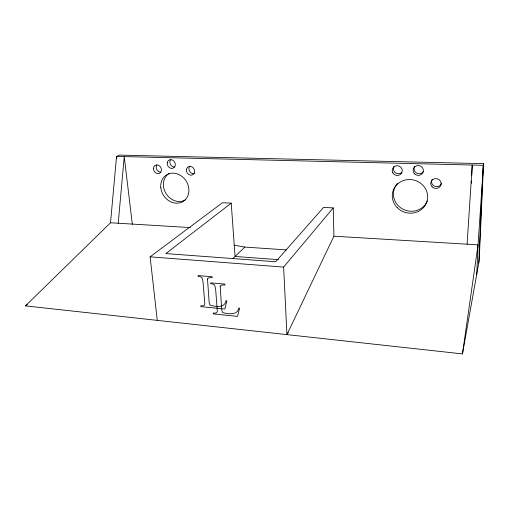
<?xml version="1.0" encoding="UTF-8"?>
<svg xmlns="http://www.w3.org/2000/svg" width="509" height="509" viewBox="0 0 509 509"><rect width="100%" height="100%" fill="white"/><g stroke="black" fill="none" stroke-linecap="round" stroke-linejoin="round"><path stroke-width="0.76" d="M471.499 183.265L471.595 180.892M471.818 175.338L472.231 165.031L467.097 244.199M476.748 274.186L478.046 244.854L483.55 163.65L119.5 155.099L116.548 156.416L110.517 222.777L25.45 305.89L462.465 353.901L479.173 260.659L483.55 163.65M478.746 263.026L483.143 165.298L116.548 156.416L116.841 158.776M118.215 223.241L124.241 156.6L132.321 224.335M462.465 353.901L478.046 244.854L333.929 236.195L286.93 334.617L283.634 267.091L333.242 207.888L323.533 207.437L275.687 261.753L165.839 253.577L231.22 203.148L235.056 256.472L278.518 259.654M286.93 334.617L288.253 332.651M232.778 258.661L244.829 247.075L286.567 249.919M157.268 320.371L150.117 256.841L222.439 202.741L231.22 203.148M25.45 305.89L27.429 304.586M110.517 222.777L190.385 227.574M150.117 256.841L283.634 267.091M233.93 245.166L244.829 247.075M333.242 207.888L333.929 236.195M185.499 199.872A15.556 13.342 57.3 0 1 166.029 193.592A15.556 13.342 57.3 0 1 169.058 173.461M160.857 172.15A4.466 3.798 60 0 1 156.817 169.643A4.466 3.798 60 0 1 156.893 164.929M174.313 166.99A4.505 3.881 60.2 0 1 170.343 164.203A4.505 3.881 60.2 0 1 170.75 159.482M194.432 173.575A4.524 3.938 58.9 0 1 189.666 171.399A4.524 3.938 58.9 0 1 189.838 166.144M427.312 201.036A17.618 16.638 15.3 0 1 403.357 209.384A17.618 16.638 15.3 0 1 395.754 185.753M396.148 185.149A17.618 16.638 15.3 0 1 397.51 183.425M401.817 172.526A5.033 4.842 17.2 0 1 394.004 166.411M423.552 171.412A5.122 4.899 8.5 0 1 416.547 173.009A5.122 4.899 8.5 0 1 414.771 166.278M441.659 183.202A5.173 4.886 5.9 0 1 434.622 186.218A5.173 4.886 5.9 0 1 432.281 179.193M207.5 278.913L209.123 302.034L209.714 304.662L210.618 305.451C216.102 306.577 224.692 308.244 226.079 300.628L226.861 300.864L224.825 309.033L200.813 306.628L200.737 305.788L203.536 305.756L204.567 304.916L204.822 303.752L202.976 281.522L202.003 277.774L200.82 276.915L198.084 276.425L198.007 275.566L212.17 276.762L212.24 277.628L208.766 277.799L207.5 278.913M220.193 286.23L221.682 309.332L222.255 311.966L223.165 312.755C228.687 313.881 237.328 315.644 238.823 308.002L239.605 308.238L237.493 316.394L213.258 313.888L213.182 313.054L216.007 313.029L217.057 312.195L217.318 311.031L215.606 288.813L214.652 285.065L213.462 284.2L210.701 283.704L210.624 282.839L224.927 284.092L224.997 284.964L221.485 285.116L220.193 286.23M160.768 187.452A15.671 13.406 57.2 0 0 182.986 201.526A15.671 13.406 57.2 0 0 180.682 175.503A15.671 13.406 57.2 0 0 160.768 187.452M397.205 207.634A17.758 16.752 15.8 0 0 426.956 201.539A17.758 16.752 15.8 0 0 405.743 179.9A17.758 16.752 15.8 0 0 397.205 207.634M153.47 168.294A4.498 3.817 59.9 0 0 159.152 173.423A4.498 3.817 59.9 0 0 159.743 166.106A4.498 3.817 59.9 0 0 153.47 168.294M167.251 162.778A4.543 3.9 60.1 0 0 172.723 168.307A4.543 3.9 60.1 0 0 173.83 161.016A4.543 3.9 60.1 0 0 167.251 162.778M186.434 169.51A4.562 3.964 58.8 0 0 191.944 175.071A4.562 3.964 58.8 0 0 193.14 167.766A4.562 3.964 58.8 0 0 186.434 169.51M432.141 186.86A5.211 4.925 6.4 0 0 440.915 184.964A5.211 4.925 6.4 0 0 434.699 178.71A5.211 4.925 6.4 0 0 432.141 186.86M414.536 173.849A5.16 4.937 9.2 0 0 423.195 171.896A5.16 4.937 9.2 0 0 416.992 165.654A5.16 4.937 9.2 0 0 414.536 173.849M392.821 172.869A5.071 4.874 17.9 0 0 401.569 173.194A5.071 4.874 17.9 0 0 397.306 165.699A5.071 4.874 17.9 0 0 392.821 172.869"/></g></svg>
